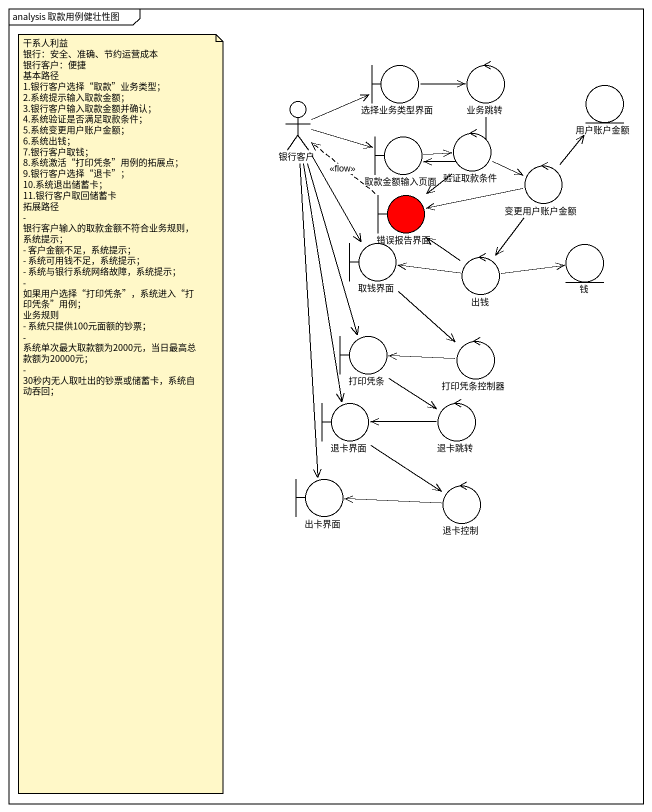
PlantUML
@startuml
mainframe analysis 取款用例健壮性图
boundary 选择业务类型界面
control 业务跳转
entity 用户账户金额
actor 银行客户
boundary 取款金额输入页面
control 验证取款条件
control 变更用户账户金额
boundary 错误报告界面 #FF0000
boundary 取钱界面
entity 钱
control 出钱
boundary 打印凭条
control 打印凭条控制器
boundary 退卡界面
control 退卡跳转
boundary 出卡界面
control 退卡控制
选择业务类型界面 -right-> 业务跳转
业务跳转 --> 取款金额输入页面
银行客户 -right-> 选择业务类型界面
银行客户 -right-> 取款金额输入页面
银行客户 --> 取钱界面
银行客户 --> 打印凭条
银行客户 --> 退卡界面
银行客户 --> 出卡界面
取款金额输入页面 -right-> 验证取款条件
验证取款条件 -right-> 变更用户账户金额
验证取款条件 --> 错误报告界面
变更用户账户金额 -up-> 用户账户金额
变更用户账户金额 -left-> 错误报告界面
变更用户账户金额 --> 出钱
错误报告界面 .up.> 银行客户 : <<flow>>
取钱界面 --> 打印凭条控制器
出钱 -up-> 错误报告界面
出钱 -left-> 取钱界面
出钱 -right-> 钱
打印凭条 --> 退卡跳转
打印凭条控制器 -left-> 打印凭条
退卡界面 --> 退卡控制
退卡跳转 -left-> 退卡界面
退卡控制 -left-> 出卡界面
note as N1
  干系人利益
  银行：安全、准确、节约运营成本
  银行客户：便捷
  基本路径
  1.银行客户选择“取款”业务类型；
  2.系统提示输入取款金额；
  3.银行客户输入取款金额并确认；
  4.系统验证是否满足取款条件；
  5.系统变更用户账户金额；
  6.系统出钱；
  7.银行客户取钱；
  8.系统激活“打印凭条”用例的拓展点；
  9.银行客户选择“退卡”；
  10.系统退出储蓄卡；
  11.银行客户取回储蓄卡
  拓展路径
  - 银行客户输入的取款金额不符合业务规则，系统提示；
  - 客户金额不足，系统提示；
  - 系统可用钱不足，系统提示；
  - 系统与银行系统网络故障，系统提示；
  - 如果用户选择“打印凭条”，系统进入“打印凭条”用例；
  业务规则
  - 系统只提供100元面额的钞票；
  - 系统单次最大取款额为2000元，当日最高总款额为20000元；
  - 30秒内无人取吐出的钞票或储蓄卡，系统自动吞回；
end note
@enduml
